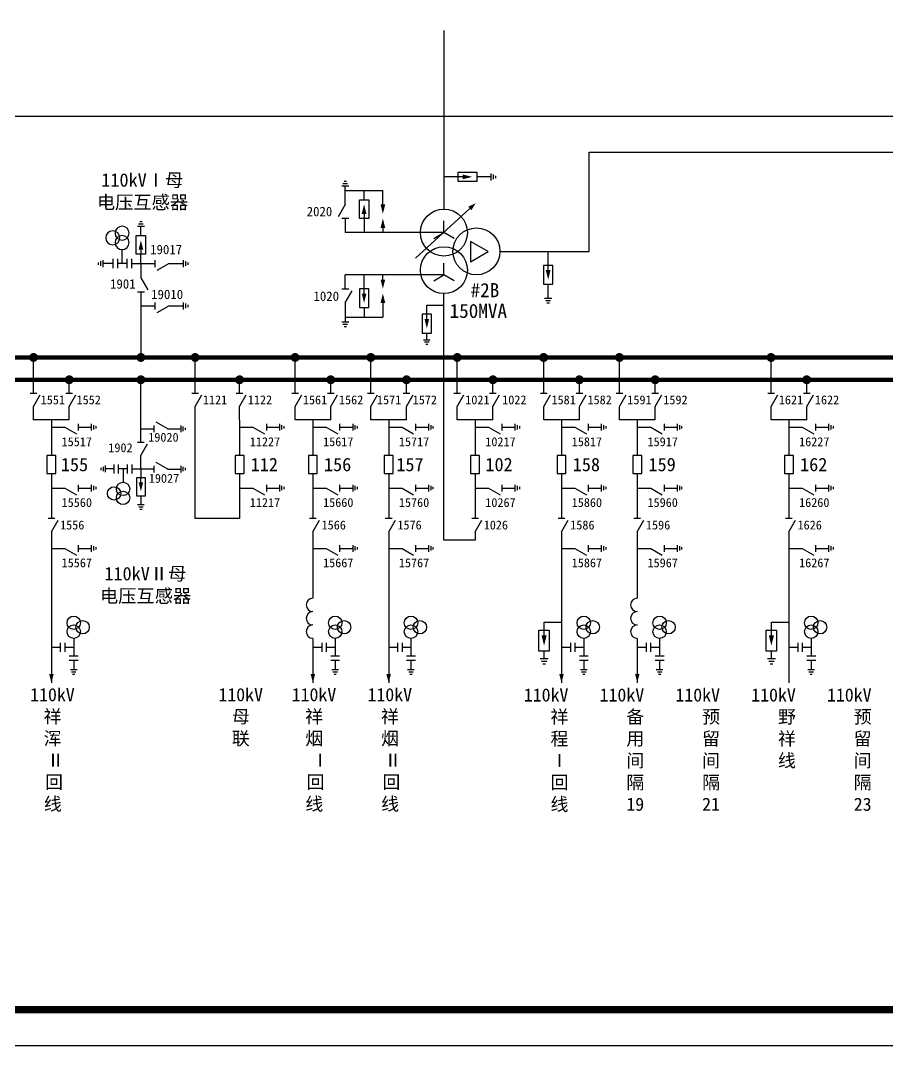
# Model space of a CAD drawing. Header units: millimetres. Extents: x -33 to 351, y -22 to 247.
# Drawn here: x 85.4 to 206.3, y -5 to 138 of the extents above; entities that cross this region are included whole.
import ezdxf
from ezdxf.enums import TextEntityAlignment as Align

# ---------------------------------------------------------------- set-up
doc = ezdxf.new("R2010")
doc.units = ezdxf.units.MM
doc.styles.get("Standard").update_dxf_attribs({"font": '', "bigfont": 'gbcbig.shx'})
doc.styles.get('Standard').set_extended_font_data('SimSun')

# ---------------------------------------------------------------- blocks, each defined once
blk = doc.blocks.new('完整图图框A4')
at = {"linetype": 'ByBlock'}
blk.add_lwpolyline([(-5, -5), (335, -5), (335, 230), (-5, 230)], close=True, dxfattribs=at)
at = {"linetype": 'ByBlock', "const_width": 1}
blk.add_lwpolyline([(0, 0), (330, 0), (330, 225), (0, 225)], close=True, dxfattribs=at)
at = {"linetype": 'ByBlock', "flags": 4}
blk.add_attdef('调度中心名称', text='', height=2.8, dxfattribs=at).set_placement((335, 230.76), align=Align.BOTTOM_RIGHT)
for tag, p, height in [('图纸名称', (236.85, 15.96), 4), ('编号', (306.03, 16.04), 3), ('制图', (244.3, 8.97), 3), ('现场', (272.08, 9.05), 3), ('绘制日期', (306.31, 8.73), 3), ('审核', (244.45, 1.89), 3), ('批准', (272.45, 1.89), 3), ('生效日期', (306.71, 1.73), 3)]:
    blk.add_attdef(tag, p, '', height=height, dxfattribs=at)
blk.add_attdef('页次', text='', height=3, dxfattribs=at).set_placement((327.32, -8.3), align=Align.MIDDLE_CENTER)
blk = doc.blocks.new('接地器')
at = {"color": 0, "linetype": 'ByBlock'}
for p, q in [((-1, 0.25), (-1, -0.25)), ((-0.5, 0.5), (-0.5, -0.5)), ((0, 0.75), (0, -0.75))]:
    blk.add_line(p, q, dxfattribs=at)
blk = doc.blocks.new('断路器')
at = {"color": 0, "linetype": 'ByBlock'}
blk.add_lwpolyline([(-2, 1), (-2, -1), (2, -1), (2, 1)], close=True, dxfattribs=at)
at = {"color": 0, "linetype": 'ByBlock', "flags": 4}
blk.add_attdef('编号', text='', height=2.5, dxfattribs=at).set_placement((0, 2), align=Align.CENTER)
blk = doc.blocks.new('隔离开关')
at = {"color": 0, "linetype": 'ByBlock'}
for p, q in [((-1.5, 0), (1.1, -1.5)), ((1.5, 0.75), (1.5, -0.75))]:
    blk.add_line(p, q, dxfattribs=at)
at = {"color": 0, "linetype": 'ByBlock', "flags": 4}
blk.add_attdef('编号', text='', height=1.5, dxfattribs=at).set_placement((0.01, 2), align=Align.MIDDLE_CENTER)
blk = doc.blocks.new('电容器')
at = {"color": 0, "linetype": 'ByBlock'}
for p, q in [((-1, -1), (-1, 1)), ((0, -1), (0, 1))]:
    blk.add_line(p, q, dxfattribs=at)
blk = doc.blocks.new('电压互感器')
at = {"color": 0, "linetype": 'ByBlock'}
for centre in [(0, -1.5), (-2, -2.5), (0, -3.5)]:
    blk.add_circle(centre, 1.5, dxfattribs=at)
blk = doc.blocks.new('出线箭头')
at = {"color": 0, "linetype": 'ByBlock'}
blk.add_lwpolyline([(0, -2, 1, 0, 0), (0, 0, 0, 0, 0)], format="xyseb", dxfattribs=at)
blk = doc.blocks.new('阻波器')
at = {"color": 0, "linetype": 'ByBlock'}
for centre in [(0, 7.5), (0, 4.5), (0, 1.5)]:
    blk.add_arc(centre, 1.5, 270, 90, dxfattribs=at)
blk = doc.blocks.new('避雷器')
at = {"color": 0, "linetype": 'ByBlock'}
blk.add_line((1, 0), (2, 0), dxfattribs=at)
blk.add_lwpolyline([(-2, 1), (-2, -1), (2, -1), (2, 1)], close=True, dxfattribs=at)
blk.add_lwpolyline([(1, 0, 1, 0, 0), (-1, 0, 0, 0, 0)], format="xyseb", dxfattribs=at)
blk = doc.blocks.new('刀闸')
at = {"color": 0, "linetype": 'ByBlock'}
for p, q in [((-1.5, 0), (1.1, -1.5)), ((1.5, 0.75), (1.5, -0.75))]:
    blk.add_line(p, q, dxfattribs=at)
at = {"color": 0, "linetype": 'ByBlock', "flags": 4}
blk.add_attdef('编号', text='', height=1.5, dxfattribs=at).set_placement((0, 1), align=Align.CENTER)
blk = doc.blocks.new('3绕组变压器2')
at = {"color": 0, "linetype": 'ByBlock', "ltscale": 0.4}
for p, q in [((0, 4), (0, 6.5)), ((-2.17, 2.75), (0, 4)), ((2.17, 2.75), (0, 4)), ((5.68, 2.1), (5.68, -2.23)), ((9.43, -0.06), (5.68, 2.1)), ((5.68, -2.23), (9.43, -0.06)), ((0, -5), (0, -2.5)), ((-2.17, -6.25), (0, -5)), ((2.17, -6.25), (0, -5))]:
    blk.add_line(p, q, dxfattribs=at)
for centre in [(0, 4), (6.93, 0), (0, -4)]:
    blk.add_circle(centre, 5, dxfattribs=at)
at = {"color": 0, "linetype": 'ByBlock', "flags": 4}
blk.add_attdef('编号', (14.86, -0.67), '', height=3, dxfattribs=at)

msp = doc.modelspace()

# ---------------------------------------------------------------- linework, layer by layer
at = {"color": 106, "linetype": 'ByBlock', "ltscale": 0.4, "extrusion": (1.22465e-16, 7.4988e-33, -1)}
for p, q in [((63.96, 124.61), (270.25, 124.61)), ((164.69, 105.77), (164.69, 119.6)), ((164.69, 119.6), (270.25, 119.6)), ((152.23, 105.77), (164.69, 105.77))]:
    msp.add_line(p, q, dxfattribs=at)
at = {"linetype": 'ByBlock'}
for p, q in [((146.41, 116.16), (144.45, 116.16)), ((150.99, 116.16), (149.03, 116.16)), ((140.47, 104.83), (148.04, 111.75))]:
    msp.add_line(p, q, dxfattribs=at)
at = {"color": 0, "linetype": 'ByBlock', "ltscale": 0.4}
for p, q in [((130.68, 112.32), (130.68, 114.93)), ((130.68, 114.28), (135.92, 114.28)), ((133.3, 112.97), (133.3, 114.28)), ((135.92, 112.32), (135.92, 114.28)), ((130.68, 110.35), (130.68, 108.39)), ((133.3, 111.01), (133.3, 108.39)), ((135.92, 109.04), (135.92, 108.39)), ((144.43, 108.39), (130.68, 108.39)), ((144.43, 102.5), (130.68, 102.5)), ((130.68, 100.53), (130.68, 102.5)), ((133.3, 99.88), (133.3, 102.5)), ((135.92, 101.84), (135.92, 102.5)), ((130.68, 98.57), (130.68, 95.95)), ((133.3, 97.92), (133.3, 96.61)), ((135.92, 98.57), (135.92, 96.61)), ((130.68, 96.61), (135.92, 96.61))]:
    msp.add_line(p, q, dxfattribs=at)
at = {"color": 1, "linetype": 'ByBlock', "extrusion": (0, -1.22465e-16, -1)}
for p, q in [((102.18, 107.98), (102.18, 109.29)), ((99.56, 104.06), (99.56, 106.02)), ((102.18, 104.06), (102.18, 105.36)), ((98.25, 104.06), (96.94, 104.06)), ((100.22, 104.06), (98.91, 104.06)), ((100.87, 104.06), (104.14, 104.06)), ((102.18, 104.06), (102.18, 102.09)), ((106.11, 104.07), (108.07, 104.07)), ((102.18, 100.13), (102.18, 90.97)), ((144.43, 65.48), (144.43, 99.88)), ((102.18, 98.17), (104.14, 98.17)), ((106.11, 98.17), (108.07, 98.17)), ((142.05, 98.26), (144.43, 98.26)), ((87.21, 85.99), (87.21, 90.97)), ((109.74, 85.99), (109.74, 90.97)), ((123.68, 85.99), (123.68, 90.97)), ((134.25, 85.99), (134.25, 90.97)), ((146.29, 85.99), (146.29, 90.97)), ((158.35, 85.99), (158.35, 90.97)), ((168.91, 85.99), (168.91, 90.97)), ((190.05, 85.99), (190.05, 90.97)), ((92.19, 85.99), (92.19, 87.86)), ((102.18, 79.15), (102.18, 87.86)), ((115.94, 85.99), (115.94, 87.86)), ((128.65, 85.99), (128.65, 87.86)), ((139.22, 85.99), (139.22, 87.86)), ((151.27, 85.99), (151.27, 87.86)), ((163.32, 85.99), (163.32, 87.86)), ((173.89, 85.99), (173.89, 87.86)), ((195.02, 85.99), (195.02, 87.86)), ((87.21, 82.26), (87.21, 84.13)), ((92.19, 82.26), (92.19, 84.13)), ((109.74, 68.53), (109.74, 84.13)), ((115.94, 82.26), (115.94, 84.13)), ((123.68, 82.26), (123.68, 84.13)), ((128.65, 82.26), (128.65, 84.13)), ((134.25, 82.26), (134.25, 84.13)), ((139.22, 82.26), (139.22, 84.13)), ((146.29, 82.26), (146.29, 84.13)), ((151.27, 82.26), (151.27, 84.13)), ((158.35, 82.26), (158.35, 84.13)), ((163.32, 82.26), (163.32, 84.13)), ((168.91, 82.26), (168.91, 84.13)), ((173.89, 82.26), (173.89, 84.13)), ((190.05, 82.26), (190.05, 84.13)), ((195.02, 82.26), (195.02, 84.13)), ((92.19, 82.26), (87.21, 82.26)), ((89.7, 82.26), (89.7, 77.29)), ((115.94, 82.26), (115.94, 77.29)), ((128.65, 82.26), (123.68, 82.26)), ((126.16, 82.26), (126.16, 77.29)), ((139.22, 82.26), (134.25, 82.26)), ((136.73, 82.26), (136.73, 77.29)), ((151.27, 82.26), (146.29, 82.26)), ((148.78, 82.26), (148.78, 77.29)), ((163.32, 82.26), (158.35, 82.26)), ((160.83, 82.26), (160.83, 77.29)), ((173.89, 82.26), (168.91, 82.26)), ((171.4, 82.26), (171.4, 77.29)), ((195.02, 82.26), (190.05, 82.26)), ((192.54, 82.26), (192.54, 77.29)), ((89.7, 81.23), (91.56, 81.23)), ((93.43, 81.23), (95.3, 81.23)), ((102.18, 81.02), (104.04, 81.02)), ((105.91, 81.02), (107.78, 81.02)), ((115.94, 81.23), (117.81, 81.23)), ((119.67, 81.23), (121.54, 81.23)), ((126.16, 81.23), (128.03, 81.23)), ((129.89, 81.23), (131.76, 81.23)), ((136.73, 81.23), (138.6, 81.23)), ((140.46, 81.23), (142.33, 81.23)), ((148.78, 81.23), (150.64, 81.23)), ((152.51, 81.23), (154.38, 81.23)), ((160.83, 81.23), (162.7, 81.23)), ((164.56, 81.23), (166.43, 81.23)), ((171.4, 81.23), (173.27, 81.23)), ((175.13, 81.23), (177, 81.23)), ((192.54, 81.23), (194.4, 81.23)), ((196.27, 81.23), (198.13, 81.23)), ((102.18, 75.42), (102.18, 77.29)), ((89.7, 74.8), (89.7, 68.53)), ((98.45, 75.42), (97.21, 75.42)), ((100.31, 75.42), (99.07, 75.42)), ((99.69, 75.42), (99.69, 73.56)), ((100.94, 75.42), (104.04, 75.42)), ((102.18, 75.42), (102.18, 74.18)), ((105.91, 75.41), (107.78, 75.41)), ((115.94, 74.8), (115.94, 68.53)), ((126.16, 74.8), (126.16, 68.53)), ((136.73, 74.8), (136.73, 68.53)), ((148.78, 74.8), (148.78, 68.53)), ((160.83, 74.8), (160.83, 68.53)), ((171.4, 74.8), (171.4, 68.53)), ((192.54, 74.8), (192.54, 68.53)), ((89.7, 72.76), (91.56, 72.76)), ((93.43, 72.76), (95.3, 72.76)), ((102.18, 71.69), (102.18, 70.45)), ((115.94, 72.76), (117.81, 72.76)), ((119.67, 72.76), (121.54, 72.76)), ((126.16, 72.76), (128.03, 72.76)), ((129.89, 72.76), (131.76, 72.76)), ((136.73, 72.76), (138.6, 72.76)), ((140.46, 72.76), (142.33, 72.76)), ((148.78, 72.76), (150.64, 72.76)), ((152.51, 72.76), (154.38, 72.76)), ((160.83, 72.76), (162.7, 72.76)), ((164.56, 72.76), (166.43, 72.76)), ((171.4, 72.76), (173.27, 72.76)), ((175.13, 72.76), (177, 72.76)), ((192.54, 72.76), (194.4, 72.76)), ((196.27, 72.76), (198.13, 72.76)), ((115.94, 68.53), (109.74, 68.53)), ((89.7, 66.67), (89.7, 57.39)), ((126.16, 66.67), (126.16, 57.39)), ((136.73, 66.67), (136.73, 51.79)), ((148.78, 66.67), (148.78, 65.48)), ((160.83, 66.67), (160.83, 57.39)), ((171.4, 66.67), (171.4, 57.39)), ((192.54, 66.67), (192.54, 57.39)), ((89.7, 64.34), (91.56, 64.34)), ((93.43, 64.34), (95.3, 64.34)), ((126.16, 64.34), (128.03, 64.34)), ((129.89, 64.34), (131.76, 64.34)), ((136.73, 64.34), (138.6, 64.34)), ((140.46, 64.34), (142.33, 64.34)), ((148.78, 65.48), (144.43, 65.48)), ((160.83, 64.34), (162.7, 64.34)), ((164.56, 64.34), (166.43, 64.34)), ((171.4, 64.34), (173.27, 64.34)), ((175.13, 64.34), (177, 64.34)), ((192.54, 64.34), (194.4, 64.34)), ((196.27, 64.34), (198.13, 64.34)), ((89.7, 57.39), (89.7, 45.58)), ((160.83, 57.39), (160.83, 45.58)), ((192.54, 57.39), (192.54, 45.58)), ((92.81, 51.79), (92.81, 49.31)), ((126.16, 51.79), (126.16, 45.58)), ((129.27, 51.79), (129.27, 49.31)), ((136.73, 51.79), (136.73, 45.58)), ((139.84, 51.79), (139.84, 49.31)), ((163.94, 51.79), (163.94, 49.31)), ((171.4, 51.79), (171.4, 45.58)), ((174.51, 51.79), (174.51, 49.31)), ((195.65, 51.79), (195.65, 49.31)), ((89.7, 50.55), (90.94, 50.55)), ((91.56, 50.55), (92.81, 50.55)), ((126.16, 50.55), (127.41, 50.55)), ((128.03, 50.55), (129.27, 50.55)), ((136.73, 50.55), (137.98, 50.55)), ((138.6, 50.55), (139.84, 50.55)), ((160.83, 50.55), (162.08, 50.55)), ((162.7, 50.55), (163.94, 50.55)), ((171.4, 50.55), (172.64, 50.55)), ((173.27, 50.55), (174.51, 50.55)), ((192.54, 50.55), (193.78, 50.55)), ((194.4, 50.55), (195.65, 50.55)), ((92.81, 48.68), (92.81, 47.44)), ((129.27, 48.68), (129.27, 47.44)), ((139.84, 48.68), (139.84, 47.44)), ((163.94, 48.68), (163.94, 47.44)), ((174.51, 48.68), (174.51, 47.44)), ((195.65, 48.68), (195.65, 47.44))]:
    msp.add_line(p, q, dxfattribs=at)
at = {"color": 106, "linetype": 'ByBlock'}
for p, q in [((158.97, 103.81), (158.97, 105.77)), ((158.97, 99.23), (158.97, 101.19))]:
    msp.add_line(p, q, dxfattribs=at)
at = {"color": 1, "linetype": 'ByBlock'}
for p, q in [((142.05, 97), (142.05, 98.26)), ((142.05, 93.45), (142.05, 94.38)), ((158.4, 52.95), (158.4, 54.05)), ((190.1, 52.95), (190.1, 54.05)), ((158.4, 48.93), (158.4, 50.03)), ((190.1, 48.93), (190.1, 50.03))]:
    msp.add_line(p, q, dxfattribs=at)
at = {"color": 1}
for p, q in [((158.4, 54.05), (160.83, 54.05)), ((190.1, 54.05), (192.54, 54.05))]:
    msp.add_line(p, q, dxfattribs=at)
msp.add_lwpolyline([(144.42, 111.66), (144.45, 111.66), (144.45, 136.58), (144.45, 136.58)])
at = {"color": 0, "linetype": 'ByBlock'}
for points in [[(135.92, 112.32, 0.654, 0, 0), (135.92, 111.01, 0, 0, 0)], [(135.92, 109.04, 0.654, 0, 0), (135.92, 110.35, 0, 0, 0)], [(135.92, 101.84, 0.654, 0, 0), (135.92, 100.53, 0, 0, 0)], [(135.92, 98.57, 0.654, 0, 0), (135.92, 99.88, 0, 0, 0)]]:
    msp.add_lwpolyline(points, format="xyseb", dxfattribs=at)
at = {"linetype": 'ByBlock'}
msp.add_lwpolyline([(148.04, 111.75, 0.654, 0, 0), (148.87, 112.5, 0, 0, 0)], format="xyseb", dxfattribs=at)
at = {"color": 1, "linetype": 'ByBlock', "extrusion": (0, -1.22465e-16, -1), "const_width": 0.622}
for points in [[(-87.52, 90.97, -1), (-86.9, 90.97), (-87.52, 90.97, 1), (-86.9, 90.97)], [(-102.49, 90.97, -1), (-101.87, 90.97), (-102.49, 90.97, 1), (-101.87, 90.97)], [(-110.05, 90.97, -1), (-109.43, 90.97), (-110.05, 90.97, 1), (-109.43, 90.97)], [(-123.99, 90.97, -1), (-123.37, 90.97), (-123.99, 90.97, 1), (-123.37, 90.97)], [(-134.56, 90.97, -1), (-133.93, 90.97), (-134.56, 90.97, 1), (-133.93, 90.97)], [(-146.6, 90.97, -1), (-145.98, 90.97), (-146.6, 90.97, 1), (-145.98, 90.97)], [(-158.66, 90.97, -1), (-158.03, 90.97), (-158.66, 90.97, 1), (-158.03, 90.97)], [(-169.22, 90.97, -1), (-168.6, 90.97), (-169.22, 90.97, 1), (-168.6, 90.97)], [(-190.36, 90.97, -1), (-189.74, 90.97), (-190.36, 90.97, 1), (-189.74, 90.97)], [(-92.5, 87.86, -1), (-91.88, 87.86), (-92.5, 87.86, 1), (-91.88, 87.86)], [(-102.49, 87.86, -1), (-101.87, 87.86), (-102.49, 87.86, 1), (-101.87, 87.86)], [(-116.25, 87.86, -1), (-115.63, 87.86), (-116.25, 87.86, 1), (-115.63, 87.86)], [(-128.96, 87.86, -1), (-128.34, 87.86), (-128.96, 87.86, 1), (-128.34, 87.86)], [(-139.53, 87.86, -1), (-138.91, 87.86), (-139.53, 87.86, 1), (-138.91, 87.86)], [(-151.58, 87.86, -1), (-150.96, 87.86), (-151.58, 87.86, 1), (-150.96, 87.86)], [(-163.63, 87.86, -1), (-163.01, 87.86), (-163.63, 87.86, 1), (-163.01, 87.86)], [(-174.2, 87.86, -1), (-173.58, 87.86), (-174.2, 87.86, 1), (-173.58, 87.86)], [(-195.33, 87.86, -1), (-194.71, 87.86), (-195.33, 87.86, 1), (-194.71, 87.86)]]:
    msp.add_lwpolyline(points, format="xyb", dxfattribs=at)
at = {"color": 1, "const_width": 0.622}
for points in [[(242.26, 90.97), (3.83, 90.97)], [(242.26, 87.86), (3.83, 87.86)]]:
    msp.add_lwpolyline(points, dxfattribs=at)
at = {"color": 1, "linetype": 'ByBlock', "extrusion": (0, -1.22465e-16, -1)}
for p in [(101.91, 90.8), (135.03, 90.97), (147.47, 90.97), (87.37, 87.86), (97.94, 87.86), (140.01, 87.86), (152.44, 87.86)]:
    msp.add_point(p, dxfattribs=at)
at = {"color": 1, "extrusion": (0, -1.22465e-16, -1)}
for p in [(123.06, 90.97), (157.72, 90.97), (168.29, 90.97), (189.43, 90.97), (115.94, 87.86), (128.65, 87.86), (163.32, 87.86), (173.89, 87.86), (195.02, 87.86)]:
    msp.add_point(p, dxfattribs=at)

# ---------------------------------------------------------------- block references
msp.add_blockref('完整图图框A4', (0, 0))
at = {"linetype": 'ByBlock', "xscale": -0.6544999999999364, "yscale": 0.6544999999999987, "zscale": 0.6545}
for name, p in [('避雷器', (147.72, 116.16)), ('接地器', (150.99, 116.16))]:
    msp.add_blockref(name, p, dxfattribs=at)
at = {"color": 0, "linetype": 'ByBlock', "yscale": 0.6544999999999987, "zscale": 0.6545, "rotation": 90}
for name, p, xscale in [('接地器', (130.68, 114.93), -0.6544999999999987), ('避雷器', (133.3, 111.66), -0.6544999999999987), ('避雷器', (133.3, 99.23), 0.6544999999999987), ('接地器', (130.68, 95.95), 0.6544999999999987)]:
    msp.add_blockref(name, p, dxfattribs=dict(at, xscale=xscale))
at = {"color": 0, "linetype": 'ByBlock'}
ref = msp.add_blockref('刀闸', (130.68, 111.33), dxfattribs=dict(at, xscale=0.6544999999999987, yscale=0.6544999999999987, zscale=0.6545, rotation=270))
ref.add_attrib('编号', '2020', dxfattribs={"color": 0, "height": 1.309}).set_placement((125.3, 111.33), align=Align.MIDDLE_LEFT)
at = {"color": 0, "linetype": 'ByBlock', "lineweight": -2, "xscale": 0.6544999999999362, "yscale": 0.6544999999999987, "zscale": 0.6545}
msp.add_blockref('3绕组变压器2', (144.43, 105.77), dxfattribs=at)
at = {"color": 1, "linetype": 'ByBlock', "extrusion": (0, -1.22465e-16, -1)}
for name, p, xscale, yscale, zscale, rotation in [('电压互感器', (-99.56, 106.02), 0.6544999999999304, 0.6544999999999987, 0.6545, 180), ('接地器', (-102.18, 109.29), 0.6544999999999987, 0.6544999999999987, 0.6545, 270), ('避雷器', (-102.18, 106.67), 0.6544999999999987, 0.6544999999999987, 0.6545, 270), ('接地器', (-96.94, 104.06), 0.6544999999999304, 0.6544999999999987, 0.6545, 180), ('电容器', (-98.91, 104.06), 0.6544999999999304, 0.6544999999999987, 0.6545, 180), ('电容器', (-100.87, 104.06), 0.6544999999999304, 0.6544999999999987, 0.6545, 180), ('接地器', (-95.3, 81.23), -0.6217749999999158, 0.6217749999999995, 0.621775, 180), ('接地器', (-121.54, 81.23), -0.6217749999999169, 0.6217749999999995, 0.621775, 180), ('接地器', (-131.76, 81.23), -0.6217749999999158, 0.6217749999999995, 0.621775, 180), ('接地器', (-142.33, 81.23), -0.6217749999999158, 0.6217749999999995, 0.621775, 180), ('接地器', (-154.38, 81.23), -0.6217749999999158, 0.6217749999999995, 0.621775, 180), ('接地器', (-166.43, 81.23), -0.6217749999999158, 0.6217749999999995, 0.621775, 180), ('接地器', (-177, 81.23), -0.6217749999999158, 0.6217749999999995, 0.621775, 180), ('接地器', (-198.13, 81.23), -0.6217749999999169, 0.6217749999999995, 0.621775, 180), ('接地器', (-107.78, 81.02), -0.6217749999999158, 0.6217749999999995, 0.621775, 180), ('接地器', (-107.78, 75.41), -0.6217749999999158, 0.6217749999999995, 0.621775, 180), ('接地器', (-95.3, 72.76), -0.6217749999999158, 0.6217749999999995, 0.621775, 180), ('避雷器', (-102.18, 72.93), -0.6217749999999995, 0.6217749999999995, 0.621775, 270), ('接地器', (-121.54, 72.76), -0.6217749999999169, 0.6217749999999995, 0.621775, 180), ('接地器', (-131.76, 72.76), -0.6217749999999158, 0.6217749999999995, 0.621775, 180), ('接地器', (-142.33, 72.76), -0.6217749999999158, 0.6217749999999995, 0.621775, 180), ('接地器', (-154.38, 72.76), -0.6217749999999158, 0.6217749999999995, 0.621775, 180), ('接地器', (-166.43, 72.76), -0.6217749999999158, 0.6217749999999995, 0.621775, 180), ('接地器', (-177, 72.76), -0.6217749999999158, 0.6217749999999995, 0.621775, 180), ('接地器', (-198.13, 72.76), -0.6217749999999169, 0.6217749999999995, 0.621775, 180), ('接地器', (-102.18, 70.45), -0.6217749999999995, 0.6217749999999995, 0.621775, 270), ('接地器', (-95.3, 64.34), -0.6217749999999158, 0.6217749999999995, 0.621775, 180), ('接地器', (-131.76, 64.34), -0.6217749999999158, 0.6217749999999995, 0.621775, 180), ('接地器', (-142.33, 64.34), -0.6217749999999158, 0.6217749999999995, 0.621775, 180), ('接地器', (-166.43, 64.34), -0.6217749999999158, 0.6217749999999995, 0.621775, 180), ('接地器', (-177, 64.34), -0.6217749999999158, 0.6217749999999995, 0.621775, 180), ('接地器', (-198.13, 64.34), -0.6217749999999169, 0.6217749999999995, 0.621775, 180), ('阻波器', (-126.16, 57.39), -0.6217749999999158, 0.6217749999999995, 0.621775, 180), ('阻波器', (-171.4, 57.39), -0.6217749999999158, 0.6217749999999995, 0.621775, 180), ('电压互感器', (-92.81, 51.79), -0.6217749999999158, 0.6217749999999995, 0.621775, 180), ('电压互感器', (-129.27, 51.79), -0.6217749999999158, 0.6217749999999995, 0.621775, 180), ('电压互感器', (-139.84, 51.79), -0.6217749999999158, 0.6217749999999995, 0.621775, 180), ('电压互感器', (-163.94, 51.79), -0.6217749999999158, 0.6217749999999995, 0.621775, 180), ('电压互感器', (-174.51, 51.79), -0.6217749999999158, 0.6217749999999995, 0.621775, 180), ('电压互感器', (-195.65, 51.79), -0.6217749999999169, 0.6217749999999995, 0.621775, 180), ('电容器', (-90.94, 50.55), -0.6217749999999158, 0.6217749999999995, 0.621775, 180), ('电容器', (-127.41, 50.55), -0.6217749999999158, 0.6217749999999995, 0.621775, 180), ('电容器', (-137.98, 50.55), -0.6217749999999158, 0.6217749999999995, 0.621775, 180), ('电容器', (-162.08, 50.55), -0.6217749999999158, 0.6217749999999995, 0.621775, 180), ('电容器', (-172.64, 50.55), -0.6217749999999158, 0.6217749999999995, 0.621775, 180), ('电容器', (-193.78, 50.55), -0.6217749999999169, 0.6217749999999995, 0.621775, 180), ('电容器', (-92.81, 49.31), -0.6217749999999995, 0.6217749999999995, 0.621775, 270), ('电容器', (-129.27, 49.31), -0.6217749999999995, 0.6217749999999995, 0.621775, 270), ('电容器', (-139.84, 49.31), -0.6217749999999995, 0.6217749999999995, 0.621775, 270), ('电容器', (-163.94, 49.31), -0.6217749999999995, 0.6217749999999995, 0.621775, 270), ('电容器', (-174.51, 49.31), -0.6217749999999995, 0.6217749999999995, 0.621775, 270), ('电容器', (-195.65, 49.31), -0.6217749999999995, 0.6217749999999995, 0.621775, 270), ('接地器', (-92.81, 47.44), -0.6217749999999995, 0.6217749999999995, 0.621775, 270), ('接地器', (-129.27, 47.44), -0.6217749999999995, 0.6217749999999995, 0.621775, 270), ('接地器', (-139.84, 47.44), -0.6217749999999995, 0.6217749999999995, 0.621775, 270), ('接地器', (-163.94, 47.44), -0.6217749999999995, 0.6217749999999995, 0.621775, 270), ('接地器', (-174.51, 47.44), -0.6217749999999995, 0.6217749999999995, 0.621775, 270), ('接地器', (-195.65, 47.44), -0.6217749999999995, 0.6217749999999995, 0.621775, 270), ('出线箭头', (-89.7, 45.58), -0.6217749999999158, 0.6217749999999995, 0.621775, 180), ('出线箭头', (-126.16, 45.58), -0.6217749999999158, 0.6217749999999995, 0.621775, 180), ('出线箭头', (-136.73, 45.58), -0.6217749999999158, 0.6217749999999995, 0.621775, 180), ('出线箭头', (-160.83, 45.58), -0.6217749999999158, 0.6217749999999995, 0.621775, 180), ('出线箭头', (-171.4, 45.58), -0.621774999999916, 0.6217749999999995, 0.621775, 180)]:
    msp.add_blockref(name, p, dxfattribs=dict(at, xscale=xscale, yscale=yscale, zscale=zscale, rotation=rotation))
ref = msp.add_blockref('隔离开关', (-105.12, 104.07), dxfattribs=dict(at, xscale=0.6544999999999299, yscale=0.6544999999999987, zscale=0.6545))
ref.add_attrib('编号', '19017', dxfattribs={"color": 0, "height": 1.309}).set_placement((105.7, 106.03), align=Align.MIDDLE_CENTER)
for name, p, xscale, yscale, zscale in [('接地器', (-108.07, 104.07), 0.6544999999999299, 0.6544999999999987, 0.6545), ('接地器', (-108.07, 98.17), 0.6544999999999299, 0.6544999999999987, 0.6545), ('接地器', (-97.21, 75.42), -0.6217749999999158, 0.6217749999999995, 0.621775), ('电容器', (-99.07, 75.42), -0.6217749999999158, 0.6217749999999995, 0.621775), ('电容器', (-100.94, 75.42), -0.6217749999999158, 0.6217749999999995, 0.621775), ('电压互感器', (-99.69, 73.56), -0.6217749999999158, 0.6217749999999995, 0.621775)]:
    msp.add_blockref(name, p, dxfattribs=dict(at, xscale=xscale, yscale=yscale, zscale=zscale))
at = {"color": 106, "linetype": 'ByBlock', "xscale": 0.6544999999999987, "yscale": 0.6544999999999987, "zscale": 0.6545, "rotation": 90}
for name, p in [('避雷器', (158.97, 102.5)), ('接地器', (158.97, 99.23))]:
    msp.add_blockref(name, p, dxfattribs=at)
at = {"color": 1, "linetype": 'ByBlock', "extrusion": (0, -1.22465e-16, -1)}
ref = msp.add_blockref('隔离开关', (-102.18, 101.11), dxfattribs=dict(at, xscale=0.6544999999999987, yscale=0.6544999999999987, zscale=0.6545, rotation=270))
ref.add_attrib('编号', '1901', dxfattribs={"color": 0, "height": 1.309}).set_placement((99.66, 101.23), align=Align.MIDDLE_CENTER)
ref = msp.add_blockref('隔离开关', (-105.12, 98.17), dxfattribs=dict(at, xscale=0.6544999999999299, yscale=0.6544999999999987, zscale=0.6545))
ref.add_attrib('编号', '19010', dxfattribs={"color": 0, "height": 1.309}).set_placement((105.84, 99.77), align=Align.MIDDLE_CENTER)
at = {"color": 0, "linetype": 'ByBlock'}
ref = msp.add_blockref('刀闸', (130.68, 99.55), dxfattribs=dict(at, xscale=0.6544999999999987, yscale=0.6544999999999987, zscale=0.6545, rotation=90))
ref.add_attrib('编号', '1020', (126.25, 98.87), dxfattribs={"color": 0, "height": 1.309})
at = {"color": 1, "linetype": 'ByBlock'}
for name, p, xscale, yscale, zscale, rotation in [('避雷器', (142.05, 95.69), 0.6544999999999987, 0.6544999999999987, 0.6545, 90), ('接地器', (142.05, 93.45), 0.6217749999999995, 0.6217749999999995, 0.621775, 90), ('避雷器', (158.4, 51.49), -0.7314999999999987, 0.7314999999999987, 0.7314999999999999, 270), ('避雷器', (190.1, 51.49), -0.7314999999999987, 0.7314999999999987, 0.7314999999999999, 270), ('接地器', (158.4, 48.93), -0.7314999999999987, 0.7314999999999987, 0.7314999999999999, 270), ('接地器', (190.1, 48.93), -0.7314999999999987, 0.7314999999999987, 0.7314999999999999, 270)]:
    msp.add_blockref(name, p, dxfattribs=dict(at, xscale=xscale, yscale=yscale, zscale=zscale, rotation=rotation))
at = {"color": 1, "linetype": 'ByBlock', "extrusion": (0, -1.22465e-16, -1)}
ref = msp.add_blockref('隔离开关', (-87.21, 85.06), dxfattribs=dict(at, xscale=-0.6217749999999995, yscale=0.6217749999999995, zscale=0.621775, rotation=270))
ref.add_attrib('编号', '1551', dxfattribs={"color": 0, "height": 1.244}).set_placement((89.9, 85.06), align=Align.MIDDLE_CENTER)
ref = msp.add_blockref('隔离开关', (-92.19, 85.06), dxfattribs=dict(at, xscale=-0.6217749999999995, yscale=0.6217749999999995, zscale=0.621775, rotation=270))
ref.add_attrib('编号', '1552', dxfattribs={"color": 0, "height": 1.244}).set_placement((94.9, 85.06), align=Align.MIDDLE_CENTER)
ref = msp.add_blockref('隔离开关', (-109.74, 85.06), dxfattribs=dict(at, xscale=-0.6217749999999995, yscale=0.6217749999999995, zscale=0.621775, rotation=270))
ref.add_attrib('编号', '1121', dxfattribs={"color": 0, "height": 1.244}).set_placement((112.52, 85.06), align=Align.MIDDLE_CENTER)
ref = msp.add_blockref('隔离开关', (-115.94, 85.06), dxfattribs=dict(at, xscale=-0.6217749999999995, yscale=0.6217749999999995, zscale=0.621775, rotation=270))
ref.add_attrib('编号', '1122', dxfattribs={"color": 0, "height": 1.244}).set_placement((118.78, 85.06), align=Align.MIDDLE_CENTER)
ref = msp.add_blockref('隔离开关', (-123.68, 85.06), dxfattribs=dict(at, xscale=-0.6217749999999995, yscale=0.6217749999999995, zscale=0.621775, rotation=270))
ref.add_attrib('编号', '1561', dxfattribs={"color": 0, "height": 1.244}).set_placement((126.46, 85.06), align=Align.MIDDLE_CENTER)
ref = msp.add_blockref('隔离开关', (-128.65, 85.06), dxfattribs=dict(at, xscale=-0.6217749999999995, yscale=0.6217749999999995, zscale=0.621775, rotation=270))
ref.add_attrib('编号', '1562', dxfattribs={"color": 0, "height": 1.244}).set_placement((131.49, 85.06), align=Align.MIDDLE_CENTER)
ref = msp.add_blockref('隔离开关', (-134.25, 85.06), dxfattribs=dict(at, xscale=-0.6217749999999995, yscale=0.6217749999999995, zscale=0.621775, rotation=270))
ref.add_attrib('编号', '1571', dxfattribs={"color": 0, "height": 1.244}).set_placement((136.79, 85.06), align=Align.MIDDLE_CENTER)
ref = msp.add_blockref('隔离开关', (-139.22, 85.06), dxfattribs=dict(at, xscale=-0.6217749999999995, yscale=0.6217749999999995, zscale=0.621775, rotation=270))
ref.add_attrib('编号', '1572', dxfattribs={"color": 0, "height": 1.244}).set_placement((141.77, 85.06), align=Align.MIDDLE_CENTER)
ref = msp.add_blockref('隔离开关', (-146.29, 85.06), dxfattribs=dict(at, xscale=-0.6217749999999995, yscale=0.6217749999999995, zscale=0.621775, rotation=270))
ref.add_attrib('编号', '1021', dxfattribs={"color": 0, "height": 1.244}).set_placement((149.1, 85.06), align=Align.MIDDLE_CENTER)
ref = msp.add_blockref('隔离开关', (-151.27, 85.06), dxfattribs=dict(at, xscale=-0.6217749999999995, yscale=0.6217749999999995, zscale=0.621775, rotation=270))
ref.add_attrib('编号', '1022', dxfattribs={"color": 0, "height": 1.244}).set_placement((154.25, 85.06), align=Align.MIDDLE_CENTER)
ref = msp.add_blockref('隔离开关', (-158.35, 85.06), dxfattribs=dict(at, xscale=-0.6217749999999995, yscale=0.6217749999999995, zscale=0.621775, rotation=270))
ref.add_attrib('编号', '1581', dxfattribs={"color": 0, "height": 1.244}).set_placement((161.13, 85.06), align=Align.MIDDLE_CENTER)
ref = msp.add_blockref('隔离开关', (-163.32, 85.06), dxfattribs=dict(at, xscale=-0.6217749999999995, yscale=0.6217749999999995, zscale=0.621775, rotation=270))
ref.add_attrib('编号', '1582', dxfattribs={"color": 0, "height": 1.244}).set_placement((166.15, 85.06), align=Align.MIDDLE_CENTER)
ref = msp.add_blockref('隔离开关', (-168.91, 85.06), dxfattribs=dict(at, xscale=-0.6217749999999995, yscale=0.6217749999999995, zscale=0.621775, rotation=270))
ref.add_attrib('编号', '1591', dxfattribs={"color": 0, "height": 1.244}).set_placement((171.7, 85.06), align=Align.MIDDLE_CENTER)
ref = msp.add_blockref('隔离开关', (-173.89, 85.06), dxfattribs=dict(at, xscale=-0.6217749999999995, yscale=0.6217749999999995, zscale=0.621775, rotation=270))
ref.add_attrib('编号', '1592', dxfattribs={"color": 0, "height": 1.244}).set_placement((176.72, 85.06), align=Align.MIDDLE_CENTER)
ref = msp.add_blockref('隔离开关', (-190.05, 85.06), dxfattribs=dict(at, xscale=-0.6217749999999995, yscale=0.6217749999999995, zscale=0.621775, rotation=270))
ref.add_attrib('编号', '1621', dxfattribs={"color": 0, "height": 1.244}).set_placement((192.83, 85.06), align=Align.MIDDLE_CENTER)
ref = msp.add_blockref('隔离开关', (-195.02, 85.06), dxfattribs=dict(at, xscale=-0.6217749999999995, yscale=0.6217749999999995, zscale=0.621775, rotation=270))
ref.add_attrib('编号', '1622', dxfattribs={"color": 0, "height": 1.244}).set_placement((197.86, 85.06), align=Align.MIDDLE_CENTER)
ref = msp.add_blockref('隔离开关', (-92.5, 81.23), dxfattribs=dict(at, xscale=-0.6217749999999158, yscale=0.6217749999999995, zscale=0.621775))
ref.add_attrib('编号', '15517', dxfattribs={"color": 0, "height": 1.244}).set_placement((93.24, 79.22), align=Align.MIDDLE_CENTER)
ref = msp.add_blockref('隔离开关', (-104.98, 81.02), dxfattribs=dict(at, xscale=-0.6217749999999158, yscale=0.6217749999999995, zscale=0.621775, rotation=180))
ref.add_attrib('编号', '19020', dxfattribs={"color": 0, "height": 1.244}).set_placement((105.32, 79.84), align=Align.MIDDLE_CENTER)
ref = msp.add_blockref('隔离开关', (-118.74, 81.23), dxfattribs=dict(at, xscale=-0.6217749999999168, yscale=0.6217749999999995, zscale=0.621775))
ref.add_attrib('编号', '11227', dxfattribs={"color": 0, "height": 1.244}).set_placement((119.48, 79.22), align=Align.MIDDLE_CENTER)
ref = msp.add_blockref('隔离开关', (-128.96, 81.23), dxfattribs=dict(at, xscale=-0.6217749999999158, yscale=0.6217749999999995, zscale=0.621775))
ref.add_attrib('编号', '15617', dxfattribs={"color": 0, "height": 1.244}).set_placement((129.7, 79.22), align=Align.MIDDLE_CENTER)
ref = msp.add_blockref('隔离开关', (-139.53, 81.23), dxfattribs=dict(at, xscale=-0.6217749999999158, yscale=0.6217749999999995, zscale=0.621775))
ref.add_attrib('编号', '15717', dxfattribs={"color": 0, "height": 1.244}).set_placement((140.27, 79.22), align=Align.MIDDLE_CENTER)
ref = msp.add_blockref('隔离开关', (-151.58, 81.23), dxfattribs=dict(at, xscale=-0.6217749999999158, yscale=0.6217749999999995, zscale=0.621775))
ref.add_attrib('编号', '10217', dxfattribs={"color": 0, "height": 1.244}).set_placement((152.32, 79.22), align=Align.MIDDLE_CENTER)
ref = msp.add_blockref('隔离开关', (-163.63, 81.23), dxfattribs=dict(at, xscale=-0.6217749999999158, yscale=0.6217749999999995, zscale=0.621775))
ref.add_attrib('编号', '15817', dxfattribs={"color": 0, "height": 1.244}).set_placement((164.37, 79.22), align=Align.MIDDLE_CENTER)
ref = msp.add_blockref('隔离开关', (-174.2, 81.23), dxfattribs=dict(at, xscale=-0.6217749999999158, yscale=0.6217749999999995, zscale=0.621775))
ref.add_attrib('编号', '15917', dxfattribs={"color": 0, "height": 1.244}).set_placement((174.94, 79.22), align=Align.MIDDLE_CENTER)
ref = msp.add_blockref('隔离开关', (-195.33, 81.23), dxfattribs=dict(at, xscale=-0.6217749999999168, yscale=0.6217749999999995, zscale=0.621775))
ref.add_attrib('编号', '16227', dxfattribs={"color": 0, "height": 1.244}).set_placement((196.08, 79.22), align=Align.MIDDLE_CENTER)
ref = msp.add_blockref('隔离开关', (-102.18, 78.22), dxfattribs=dict(at, xscale=-0.6217749999999995, yscale=0.6217749999999995, zscale=0.621775, rotation=270))
ref.add_attrib('编号', '1902', dxfattribs={"color": 0, "height": 1.244}).set_placement((99.33, 78.38), align=Align.MIDDLE_CENTER)
ref = msp.add_blockref('断路器', (-89.7, 76.04), dxfattribs=dict(at, xscale=-0.6217749999999995, yscale=0.6217749999999995, zscale=0.621775, rotation=90))
ref.add_attrib('编号', '155', dxfattribs={"color": 0, "height": 1.865}).set_placement((92.92, 76.04), align=Align.MIDDLE_CENTER)
ref = msp.add_blockref('断路器', (-115.94, 76.04), dxfattribs=dict(at, xscale=-0.6217749999999995, yscale=0.6217749999999995, zscale=0.621775, rotation=90))
ref.add_attrib('编号', '112', dxfattribs={"color": 0, "height": 1.865}).set_placement((119.39, 76.04), align=Align.MIDDLE_CENTER)
ref = msp.add_blockref('断路器', (-126.16, 76.04), dxfattribs=dict(at, xscale=-0.6217749999999995, yscale=0.6217749999999995, zscale=0.621775, rotation=90))
ref.add_attrib('编号', '156', dxfattribs={"color": 0, "height": 1.865}).set_placement((129.61, 76.04), align=Align.MIDDLE_CENTER)
ref = msp.add_blockref('断路器', (-136.73, 76.04), dxfattribs=dict(at, xscale=-0.6217749999999995, yscale=0.6217749999999995, zscale=0.621775, rotation=90))
ref.add_attrib('编号', '157', dxfattribs={"color": 0, "height": 1.865}).set_placement((139.7, 76.04), align=Align.MIDDLE_CENTER)
ref = msp.add_blockref('断路器', (-148.78, 76.04), dxfattribs=dict(at, xscale=-0.6217749999999995, yscale=0.6217749999999995, zscale=0.621775, rotation=90))
ref.add_attrib('编号', '102', dxfattribs={"color": 0, "height": 1.865}).set_placement((152.12, 76.04), align=Align.MIDDLE_CENTER)
ref = msp.add_blockref('断路器', (-160.83, 76.04), dxfattribs=dict(at, xscale=-0.6217749999999995, yscale=0.6217749999999995, zscale=0.621775, rotation=90))
ref.add_attrib('编号', '158', dxfattribs={"color": 0, "height": 1.865}).set_placement((164.3, 76.04), align=Align.MIDDLE_CENTER)
ref = msp.add_blockref('断路器', (-171.4, 76.04), dxfattribs=dict(at, xscale=-0.6217749999999995, yscale=0.6217749999999995, zscale=0.621775, rotation=90))
ref.add_attrib('编号', '159', dxfattribs={"color": 0, "height": 1.865}).set_placement((174.86, 76.04), align=Align.MIDDLE_CENTER)
ref = msp.add_blockref('断路器', (-192.54, 76.04), dxfattribs=dict(at, xscale=-0.6217749999999995, yscale=0.6217749999999995, zscale=0.621775, rotation=90))
ref.add_attrib('编号', '162', dxfattribs={"color": 0, "height": 1.865}).set_placement((196, 76.04), align=Align.MIDDLE_CENTER)
ref = msp.add_blockref('隔离开关', (-104.98, 75.41), dxfattribs=dict(at, xscale=-0.6217749999999158, yscale=0.6217749999999995, zscale=0.621775, rotation=180))
ref.add_attrib('编号', '19027', dxfattribs={"color": 0, "height": 1.244}).set_placement((105.4, 74.11), align=Align.MIDDLE_CENTER)
ref = msp.add_blockref('隔离开关', (-92.5, 72.76), dxfattribs=dict(at, xscale=-0.6217749999999158, yscale=0.6217749999999995, zscale=0.621775))
ref.add_attrib('编号', '15560', dxfattribs={"color": 0, "height": 1.244}).set_placement((93.24, 70.74), align=Align.MIDDLE_CENTER)
ref = msp.add_blockref('隔离开关', (-118.74, 72.76), dxfattribs=dict(at, xscale=-0.6217749999999168, yscale=0.6217749999999995, zscale=0.621775))
ref.add_attrib('编号', '11217', dxfattribs={"color": 0, "height": 1.244}).set_placement((119.48, 70.74), align=Align.MIDDLE_CENTER)
ref = msp.add_blockref('隔离开关', (-128.96, 72.76), dxfattribs=dict(at, xscale=-0.6217749999999158, yscale=0.6217749999999995, zscale=0.621775))
ref.add_attrib('编号', '15660', dxfattribs={"color": 0, "height": 1.244}).set_placement((129.7, 70.74), align=Align.MIDDLE_CENTER)
ref = msp.add_blockref('隔离开关', (-139.53, 72.76), dxfattribs=dict(at, xscale=-0.6217749999999158, yscale=0.6217749999999995, zscale=0.621775))
ref.add_attrib('编号', '15760', dxfattribs={"color": 0, "height": 1.244}).set_placement((140.27, 70.74), align=Align.MIDDLE_CENTER)
ref = msp.add_blockref('隔离开关', (-151.58, 72.76), dxfattribs=dict(at, xscale=-0.6217749999999158, yscale=0.6217749999999995, zscale=0.621775))
ref.add_attrib('编号', '10267', dxfattribs={"color": 0, "height": 1.244}).set_placement((152.32, 70.74), align=Align.MIDDLE_CENTER)
ref = msp.add_blockref('隔离开关', (-163.63, 72.76), dxfattribs=dict(at, xscale=-0.6217749999999158, yscale=0.6217749999999995, zscale=0.621775))
ref.add_attrib('编号', '15860', dxfattribs={"color": 0, "height": 1.244}).set_placement((164.37, 70.74), align=Align.MIDDLE_CENTER)
ref = msp.add_blockref('隔离开关', (-174.2, 72.76), dxfattribs=dict(at, xscale=-0.6217749999999158, yscale=0.6217749999999995, zscale=0.621775))
ref.add_attrib('编号', '15960', dxfattribs={"color": 0, "height": 1.244}).set_placement((174.94, 70.74), align=Align.MIDDLE_CENTER)
ref = msp.add_blockref('隔离开关', (-195.33, 72.76), dxfattribs=dict(at, xscale=-0.6217749999999168, yscale=0.6217749999999995, zscale=0.621775))
ref.add_attrib('编号', '16260', dxfattribs={"color": 0, "height": 1.244}).set_placement((196.08, 70.74), align=Align.MIDDLE_CENTER)
ref = msp.add_blockref('隔离开关', (-89.7, 67.6), dxfattribs=dict(at, xscale=-0.6217749999999995, yscale=0.6217749999999995, zscale=0.621775, rotation=270))
ref.add_attrib('编号', '1556', dxfattribs={"color": 0, "height": 1.244}).set_placement((92.6, 67.6), align=Align.MIDDLE_CENTER)
ref = msp.add_blockref('隔离开关', (-126.16, 67.6), dxfattribs=dict(at, xscale=-0.6217749999999995, yscale=0.6217749999999995, zscale=0.621775, rotation=270))
ref.add_attrib('编号', '1566', dxfattribs={"color": 0, "height": 1.244}).set_placement((129.07, 67.6), align=Align.MIDDLE_CENTER)
ref = msp.add_blockref('隔离开关', (-136.73, 67.6), dxfattribs=dict(at, xscale=-0.6217749999999995, yscale=0.6217749999999995, zscale=0.621775, rotation=270))
ref.add_attrib('编号', '1576', dxfattribs={"color": 0, "height": 1.244}).set_placement((139.64, 67.6), align=Align.MIDDLE_CENTER)
ref = msp.add_blockref('隔离开关', (-148.78, 67.6), dxfattribs=dict(at, xscale=-0.6217749999999995, yscale=0.6217749999999995, zscale=0.621775, rotation=270))
ref.add_attrib('编号', '1026', dxfattribs={"color": 0, "height": 1.244}).set_placement((151.68, 67.6), align=Align.MIDDLE_CENTER)
ref = msp.add_blockref('隔离开关', (-160.83, 67.6), dxfattribs=dict(at, xscale=-0.6217749999999995, yscale=0.6217749999999995, zscale=0.621775, rotation=270))
ref.add_attrib('编号', '1586', dxfattribs={"color": 0, "height": 1.244}).set_placement((163.74, 67.6), align=Align.MIDDLE_CENTER)
ref = msp.add_blockref('隔离开关', (-171.4, 67.6), dxfattribs=dict(at, xscale=-0.6217749999999995, yscale=0.6217749999999995, zscale=0.621775, rotation=270))
ref.add_attrib('编号', '1596', dxfattribs={"color": 0, "height": 1.244}).set_placement((174.3, 67.6), align=Align.MIDDLE_CENTER)
ref = msp.add_blockref('隔离开关', (-192.54, 67.6), dxfattribs=dict(at, xscale=-0.6217749999999995, yscale=0.6217749999999995, zscale=0.621775, rotation=270))
ref.add_attrib('编号', '1626', dxfattribs={"color": 0, "height": 1.244}).set_placement((195.44, 67.6), align=Align.MIDDLE_CENTER)
ref = msp.add_blockref('隔离开关', (-92.5, 64.34), dxfattribs=dict(at, xscale=-0.6217749999999158, yscale=0.6217749999999995, zscale=0.621775))
ref.add_attrib('编号', '15567', dxfattribs={"color": 0, "height": 1.244}).set_placement((93.24, 62.33), align=Align.MIDDLE_CENTER)
ref = msp.add_blockref('隔离开关', (-128.96, 64.34), dxfattribs=dict(at, xscale=-0.6217749999999158, yscale=0.6217749999999995, zscale=0.621775))
ref.add_attrib('编号', '15667', dxfattribs={"color": 0, "height": 1.244}).set_placement((129.7, 62.33), align=Align.MIDDLE_CENTER)
ref = msp.add_blockref('隔离开关', (-139.53, 64.34), dxfattribs=dict(at, xscale=-0.6217749999999158, yscale=0.6217749999999995, zscale=0.621775))
ref.add_attrib('编号', '15767', dxfattribs={"color": 0, "height": 1.244}).set_placement((140.27, 62.33), align=Align.MIDDLE_CENTER)
ref = msp.add_blockref('隔离开关', (-163.63, 64.34), dxfattribs=dict(at, xscale=-0.6217749999999158, yscale=0.6217749999999995, zscale=0.621775))
ref.add_attrib('编号', '15867', dxfattribs={"color": 0, "height": 1.244}).set_placement((164.37, 62.33), align=Align.MIDDLE_CENTER)
ref = msp.add_blockref('隔离开关', (-174.2, 64.34), dxfattribs=dict(at, xscale=-0.6217749999999158, yscale=0.6217749999999995, zscale=0.621775))
ref.add_attrib('编号', '15967', dxfattribs={"color": 0, "height": 1.244}).set_placement((174.94, 62.33), align=Align.MIDDLE_CENTER)
ref = msp.add_blockref('隔离开关', (-195.33, 64.34), dxfattribs=dict(at, xscale=-0.6217749999999168, yscale=0.6217749999999995, zscale=0.621775))
ref.add_attrib('编号', '16267', dxfattribs={"color": 0, "height": 1.244}).set_placement((196.08, 62.33), align=Align.MIDDLE_CENTER)

# ---------------------------------------------------------------- texts
for s, p in [('#2B', (148.15, 99.38)), ('150MVA', (145.22, 96.49))]:
    msp.add_text(s, height=1.964).set_placement(p)
at = {"attachment_point": 1}
for s, insert, char_height in [('\\pi-5.7566;110kVⅠ母\\P\\pi-6.368;电压互感器', (102.41, 116.66), 1.8653), ('\\pi-5.7566;110kVⅡ母\\P\\pi-6.368;电压互感器', (102.84, 61.75), 1.8653), ('\\pi-3.0682;110kV\\P\\pi-1.1887;祥\\P浑\\P\\pi-0.7569;Ⅱ\\P\\pi-0.98041;回\\P\\pi-1.1582;线', (89.8, 44.85), 1.8288), ('\\pi-3.0682;110kV\\P\\pi-1.1887;母\\P\\pi-1.1938;联', (116.05, 44.85), 1.8288), ('\\pi-3.0682;110kV\\P\\pi-1.1887;祥\\P\\pi-1.1633;烟\\P\\pi-0.35559;Ⅰ\\P\\pi-0.98041;回\\P\\pi-1.1582;线', (126.27, 44.85), 1.8288), ('\\pi-3.0682;110kV\\P\\pi-1.1887;祥\\P\\pi-1.1633;烟\\P\\pi-0.7569;Ⅱ\\P\\pi-0.98041;回\\P\\pi-1.1582;线', (136.84, 44.85), 1.8288)]:
    msp.add_mtext(s, dxfattribs=dict(at, insert=insert, char_height=char_height))
at = {"width": 1.7891, "attachment_point": 3}
for s, insert, char_height in [('110kV 祥程Ⅰ回线', (161.79, 44.81), 1.8288), ('110kV备用间隔19', (172.36, 44.81), 1.8288), ('110kV预留间隔21', (182.93, 44.81), 1.8288), ('110kV野祥线', (193.5, 44.81), 1.829), ('110kV预留间隔23', (204.07, 44.81), 1.8288)]:
    msp.add_mtext(s, dxfattribs=dict(at, insert=insert, char_height=char_height))

doc.saveas('drawing.dxf')
